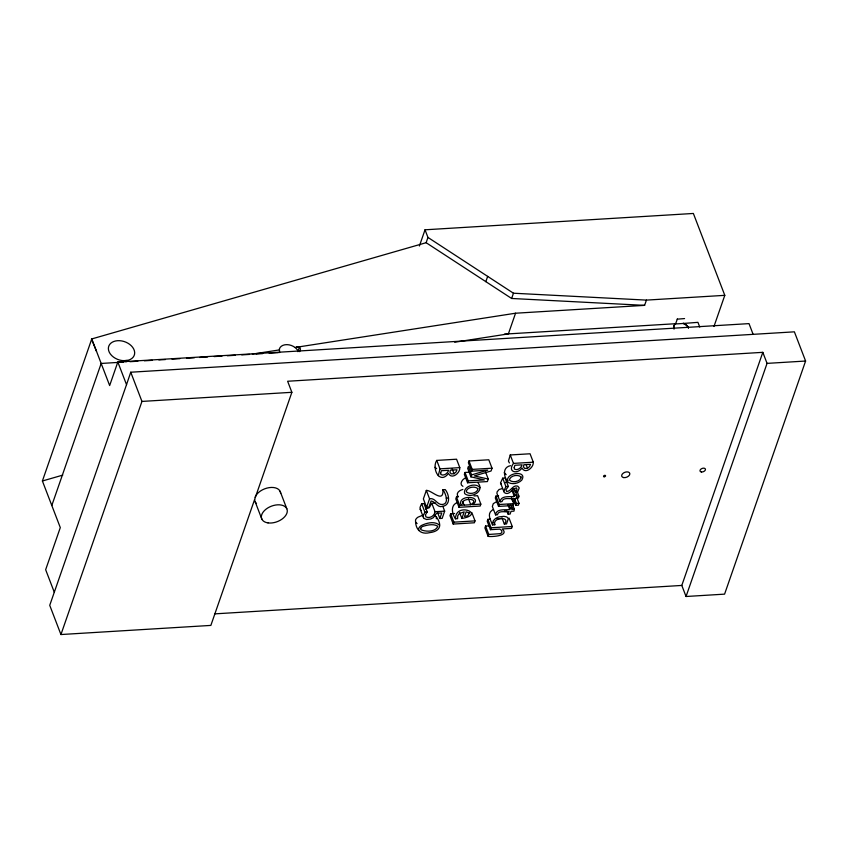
<?xml version="1.0" encoding="UTF-8"?>
<svg xmlns="http://www.w3.org/2000/svg" width="848" height="848" viewBox="0 0 848 848"><rect width="100%" height="100%" fill="white"/><g stroke="black" fill="none" stroke-linecap="round" stroke-linejoin="round"><path stroke-width="1.27" d="M461.884 518.457L464.185 511.832L459.16 513.729L457.729 515.807L457.591 518.679L455.503 518.806C455.546 501.242 486.455 514.323 461.884 518.457L459.574 512.436M504.327 524.064C511.376 516.188 492.105 517.026 494.819 524.753L492.55 524.891L492.561 523.205L493.366 520.725L495.073 518.891A7.908 4.834 -21 0 1 499.122 516.888L503.924 516.337L506.447 516.867A6.551 4.007 -21 0 1 508.228 518.976L506.532 523.926L504.327 524.064L502.016 518.054M512.51 504.443L514.354 509.256L513.952 511.143L511.058 511.323L510.104 514.068L508.122 514.185L509.076 511.439C505.811 512.637 498.401 509.818 497.405 514.8L495.582 514.906C496.154 508.228 505.419 510.284 509.743 509.542L510.199 508.228L508.811 504.613M517.079 491.321L518.923 496.133L518.51 498.02L515.626 498.2L514.672 500.945L512.69 501.062L513.644 498.317C510.379 499.504 502.959 496.684 501.974 501.666L500.15 501.772C500.723 495.094 509.977 497.151 514.301 496.409L514.757 495.094L512.457 489.084M515.457 492.137L516.994 489.572L516.559 487.907C512.224 488.119 509.192 496.324 504.242 492.529L500.521 482.925L502.694 478.166L505.111 478.018L508.344 486.445L505.938 489.762L506.627 491.458C511.026 491.607 512.711 484.473 517.789 486.158L519.241 487.907L517.662 492.01L515.457 492.137L514.079 488.533M503.744 491.342L505.927 486.593L508.344 486.445M436.328 518.817L436.328 516.824L434.738 515.361M435.416 503.076L431.802 503.299L429.258 507.74L425.526 509.054M431.802 503.299L435.035 511.715C434.568 515.913 429.671 518.881 425.866 516.867L425.495 514.715L427.222 511.959L423.989 503.542L421.636 503.68L420.057 507.337L420.195 509.235L423.883 518.382L426.586 519.506L430.826 518.955L433.317 517.672L436.572 513.263L441.787 512.945L439.858 518.51L442.158 518.372L444.67 511.132L442.826 506.32M126.522 384.653L130.751 372.219L794.385 331.833L805.6 361.036L724.584 594.141L686.043 596.494L681.803 585.438L762.818 352.333L287.631 381.25L291.871 392.306L210.855 625.411L60.939 634.537L49.735 605.324L126.522 384.653L117.83 362.022L749.007 323.618L753.119 334.335M54.336 592.339L45.654 569.708L60.293 527.594L42.4 480.986L91.764 338.946L109.657 385.554L117.83 362.022M51.802 505.493L101.177 363.453L123.66 362.075L124.158 360.644L128.493 360.156A13.536 9.519 19.2 0 0 129.638 344.33A13.536 9.519 19.2 0 0 109.01 345.592A13.536 9.519 19.2 0 0 121.974 360.548L124.158 360.644M125.981 361.937L126.479 360.506M60.939 634.537L141.955 401.422L130.751 372.219M297.849 351.644L299.545 346.779L300.468 349.196L299.63 351.634M419.4 245.994L425.028 229.797L693.367 213.463L724.796 295.337L713.963 326.48M96.502 351.295L91.457 339.03L426.131 242.698L427.954 237.429L425.028 229.797M485.83 281.653L487.664 276.384M426.332 490.398L423.375 498.91L426.597 507.327L428.918 507.189L431.081 500.977C435.618 501.486 437.398 508.143 442.614 506.351C450.935 505.09 449.281 494.575 445.264 489.593L442.942 489.731C443.843 503.977 431.547 490.017 426.332 490.398L429.565 498.815L426.597 507.327M436.752 460.411C431.441 468.541 439.72 485.088 448.486 473.417C451.571 479.947 460.294 473.12 459.796 467.63L456.563 459.213L436.752 460.411L439.985 468.838L438.289 475.707M426.131 242.698L511.63 298.475L513.464 293.217L646.43 300.107L724.796 295.337M646.43 300.107L644.597 305.365L515.552 313.219L508.376 333.889L454.698 342.232M454.613 513.506L450.648 513.75L449.991 515.648L453.214 524.075L474.361 522.781L475.018 520.884L471.785 512.457M458.291 496.886L456.468 496.992L455.811 498.91L459.033 507.327L480.18 506.044L480.837 504.125L477.604 495.709L474.064 495.921M469.962 472.156L465.001 472.463L464.344 474.35L467.577 482.777L487.388 481.569L488.257 479.056L485.491 471.838M488.257 479.056L474.35 475.908L491.056 471.011L492.031 468.202L488.798 459.775L468.986 460.983L468.382 462.722L471.615 471.149L487.77 470.163L471.605 474.891L470.926 476.852L484.346 479.894L468.234 480.88L467.577 482.777M453.214 524.075L453.881 522.167L450.648 513.75M459.033 507.327L459.701 505.419L456.468 496.992M471.615 471.149L472.219 469.4L468.986 460.983M489.158 525.813L485.554 526.036L484.897 527.933L488.13 536.36C490.557 536.964 510.146 536.222 502.26 528.961L511.588 528.389L512.256 526.491L509.023 518.064M490.526 519.188L487.876 519.358L487.218 521.255L490.451 529.682L499.864 529.11L501.687 530.562L501.889 532.205A1.908 1.166 -21 0 1 499.79 533.699L488.787 534.452L488.13 536.36M498.613 495.921L495.963 496.08L495.306 497.988L498.539 506.404L513.072 505.525L513.74 503.617L511.429 497.606M510.252 454.973L513.485 463.4C506.86 472.325 517.778 474.573 521.997 467.979C525.082 474.509 533.795 467.683 533.297 462.192L530.064 453.775L510.252 454.973L508.44 461.1L509.425 462.923M490.451 529.682L491.109 527.774L487.876 519.358M498.539 506.404L499.196 504.507L495.963 496.08M510.793 504.496L512.181 508.1L511.726 509.415L514.354 509.256M514.429 488.957L516.739 494.978L516.284 496.292L518.923 496.133M516.708 497.288L519.008 503.299L518.351 505.207L515.711 505.366L516.379 503.458L514.524 498.645M677.361 319.018L675.538 323.947L683.159 323.48L684.728 324.18A7.727 5.438 19.2 0 1 688.385 328.091M683.159 323.48L697.936 322.346L699.748 327.063M686.043 596.494L767.058 363.379L762.818 352.333M421.636 503.68L424.869 512.107L423.29 515.754L423.428 517.662M508.005 480.318L505.567 482.66M470.778 504.74C482.067 497.278 456.828 497.776 464.079 505.154L470.778 504.74L468.467 498.73M454.009 473.725L456.033 472.007L456.998 469.771L450.394 470.174L449.906 472.241L451.189 473.873L454.009 473.725L452.164 468.912M527.52 468.287L529.544 466.559L530.498 464.333L523.894 464.736L523.417 466.803L524.689 468.435L527.52 468.287L526.131 464.683M457.432 502.535C450.193 504.973 451.899 513.856 455.503 518.806M465.923 477.848C462.584 478.664 458.651 484.229 462.923 486.349M496.069 501.952L493.282 503.67L492.349 506.489L495.582 514.906M510.602 465.679C501.899 467.248 503.67 477.498 508.482 482.576C512.669 484.727 518.393 483.487 521.69 480.212C528.028 470.248 506.182 472.156 507.517 481.06M462.849 489.466C460.157 490.059 456.425 492.264 457.411 495.518L458.09 496.26M42.4 480.986L62.741 475.124M423.353 515.043L418.159 517.079A5.83 3.562 -21 0 0 415.541 520.025C415.34 529.576 420.672 534.876 429.713 532.65C439.434 531.431 442.9 525.951 436.328 516.824M502.535 488.512L499.048 489.519L497.108 491.851L496.917 493.356L500.15 501.772M252.238 354.135L279.278 349.927M294.977 347.489L515.552 313.219M677.202 319.166L684.559 318.583M296.546 346.779L299.174 346.62M504.422 334.123L675.623 323.713L674.563 324.805A7.727 5.438 19.2 0 0 674.001 328.971M129.924 361.693L137.821 361.216M144.393 360.813L152.29 360.336M158.862 359.934L165.445 359.541M172.017 359.139L179.914 358.651M186.496 358.259L194.383 357.771M199.651 357.453L207.537 356.976M214.12 356.573L222.006 356.096M227.275 355.778L235.172 355.291M241.744 354.888L249.641 354.411M256.16 354.019L262.668 353.616M269.176 353.224L278.292 352.673M141.955 401.422L291.871 392.306M767.058 363.379L805.6 361.036M513.485 463.4L533.297 462.192M439.985 468.838L459.796 467.63M472.219 469.4L492.031 468.202M429.565 498.815C434.515 497.447 436.529 503.553 440.79 504.433C449.843 505.366 446.037 493.886 442.942 489.731M446.175 498.158L448.497 498.009M514.757 495.094L516.739 494.978M459.701 505.419L462.436 505.249L460.644 503.935C458.959 494.034 483.826 496.377 472.58 504.634L480.837 504.125M499.196 504.507L513.74 503.617M516.379 503.458L519.008 503.299M424.869 512.107L427.222 511.959M435.035 511.715L444.67 511.132M510.199 508.228L512.181 508.1M497.129 518.785L502.408 518.467M453.881 522.167L475.018 520.884M491.109 527.774L512.256 526.491M214.533 613.878L681.803 585.438M511.63 298.475L644.597 305.365M436.646 468.679L435.056 467.29M683.244 323.247L684.813 323.947A7.727 5.438 19.2 0 1 688.47 327.858M506.161 474.679L504.284 472.633M427.954 237.429L513.464 293.217M417.11 523.545L415.531 522.061M421.329 510.528L420.195 509.235M501.497 484.547L500.521 482.925M439.55 525.251C434.823 520.81 426.682 522.919 421.392 525.506A5.83 3.562 -21 0 0 418.774 528.442L418.764 530.477M479.883 487.748C476.237 482.046 462.732 486.222 464.619 493.557C470.735 499.048 485.236 491.427 478.039 482.936M511.991 490.398L514.301 496.409M513.867 500.553L515.711 505.366M511.768 498.656L512.69 501.062M502.694 478.166L505.927 486.593M507.899 504.73L509.743 509.542M506.744 510.581L508.122 514.185M493.896 522.347L494.819 524.753M492.55 524.891C490.822 520.63 486.784 514.079 491.84 510.475A7.908 4.834 -21 0 1 493.059 509.669M471.605 474.891L468.372 466.474L467.693 468.435L470.926 476.852M465.001 472.463L468.234 480.88M485.554 526.036L488.787 534.452M462.69 501.539L464.079 505.154M437.547 512.499L439.858 518.51M280.137 491.342L286.804 508.715M255.174 501.762L261.841 519.135M279.596 352.588L279.427 348.825A9.975 7.017 19.2 0 1 293.429 346.419L295.496 347.85A9.975 7.017 19.2 0 1 298.146 351.464M504.995 510.56L505.005 511.567M256.52 503.521A13.536 8.279 -21 0 1 254.676 499.652M255.068 497.32A13.536 8.279 -21 0 1 269.145 487.642A13.536 8.279 -21 0 1 280.635 493.462M674.086 328.727A7.727 5.438 19.2 0 1 674.648 324.561M440.695 472.972L440.875 474.52C443.896 476.364 447.808 473.301 448.613 470.28L441.384 470.714L440.695 472.972M514.206 467.534L514.386 469.082C517.407 470.926 521.319 467.863 522.114 464.842L514.884 465.276L514.206 467.534M477.806 488.628L477.7 489.911C475.845 493.621 469.156 494.532 466.368 491.851L466.485 490.557C468.361 486.879 475.007 485.999 477.806 488.628M521.032 476.958L520.937 478.24C519.082 481.95 512.393 482.862 509.606 480.18L509.722 478.876C511.598 475.209 518.234 474.329 521.032 476.958M469.421 513.04L467.757 515.701L464.524 516.432L466.135 511.8L469.421 513.04M420.756 528.346L420.82 529.64C425.558 531.95 435.151 532.099 437.695 526.672L437.504 526.089C433.169 523.545 427.127 525.018 422.558 526.481A3.275 2.003 -21 0 0 420.756 528.346M604.062 476.756L603.575 476.459A1.071 0.657 -21 0 1 605.271 475.399L605.589 475.802A1.071 0.657 -21 0 1 604.062 476.756M268.01 522.898A13.536 8.279 -21 0 0 287.302 510.825A13.536 8.279 -21 0 0 267.65 508.037A13.536 8.279 -21 0 0 268.01 522.898M701.391 471.965A2.851 1.738 -21 0 0 705.451 469.421A2.851 1.738 -21 0 0 701.317 468.838A2.851 1.738 -21 0 0 701.391 471.965M623.746 477.594A4.272 2.618 -21 0 0 629.841 473.788A4.272 2.618 -21 0 0 623.63 472.898A4.272 2.618 -21 0 0 623.746 477.594"/></g></svg>
